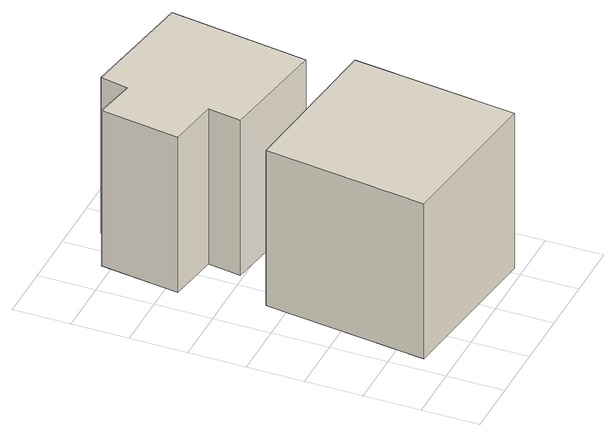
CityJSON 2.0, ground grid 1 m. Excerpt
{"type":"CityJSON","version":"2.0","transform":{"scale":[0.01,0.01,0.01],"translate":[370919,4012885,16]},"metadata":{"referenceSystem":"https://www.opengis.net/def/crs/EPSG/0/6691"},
"CityObjects":{
"building1":{"type":"Building","attributes":{"枝番":1,"利根川水系渡良瀬川洪水浸水想定区域（計画規模）.規模":"L1","利根川水系渡良瀬川洪水浸水想定区域（計画規模）.浸水ランク":"2","利根川水系渡良瀬川洪水浸水想定区域（計画規模）.浸水深":1.51,"利根川水系渡良瀬川洪水浸水想定区域（計画規模）.継続時間":62.5,"利根川水系渡良瀬川洪水浸水想定区域（想定最大規模）.規模":"L2","利根川水系渡良瀬川洪水浸水想定区域（想定最大規模）.浸水ランク":"2","利根川水系渡良瀬川洪水浸水想定区域（想定最大規模）.浸水深":2.48,"利根川水系渡良瀬川洪水浸水想定区域（想定最大規模）.継続時間":170.5,"利根川水系矢場川洪水浸水想定区域（想定最大規模）.規模":"L2","利根川水系矢場川洪水浸水想定区域（想定最大規模）.浸水ランク":"2","利根川水系矢場川洪水浸水想定区域（想定最大規模）.浸水深":1,"利根川水系矢場川洪水浸水想定区域（想定最大規模）.継続時間":41.5,"利根川水系多々良川洪水浸水想定区域（想定最大規模）.規模":"L2","利根川水系多々良川洪水浸水想定区域（想定最大規模）.浸水ランク":"2","利根川水系多々良川洪水浸水想定区域（想定最大規模）.浸水深":0.74,"利根川水系多々良川洪水浸水想定区域（想定最大規模）.継続時間":29.3,"利根川水系利根川洪水浸水想定区域（計画規模）.規模":"L1","利根川水系利根川洪水浸水想定区域（計画規模）.浸水ランク":"2","利根川水系利根川洪水浸水想定区域（計画規模）.浸水深":2.5,"利根川水系利根川洪水浸水想定区域（想定最大規模）.規模":"L2","利根川水系利根川洪水浸水想定区域（想定最大規模）.浸水ランク":"3","利根川水系利根川洪水浸水想定区域（想定最大規模）.浸水深":4.73,"usage":"452","BuildingDetails.prefecture":"10","BuildingDetails.city":"10207","BuildingDetails.surveyYear":2016},"geometry":[{"type":"Solid","lod":"1","boundaries":[[[[0,1,2,3]],[[2,4,5,3]],[[1,6,4,2]],[[0,7,6,1]],[[3,5,7,0]],[[4,6,7,5]]]]}]},
"building2":{"type":"Building","attributes":{"枝番":1,"利根川水系渡良瀬川洪水浸水想定区域（計画規模）.規模":"L1","利根川水系渡良瀬川洪水浸水想定区域（計画規模）.浸水ランク":"2","利根川水系渡良瀬川洪水浸水想定区域（計画規模）.浸水深":1.51,"利根川水系渡良瀬川洪水浸水想定区域（計画規模）.継続時間":41.8,"利根川水系渡良瀬川洪水浸水想定区域（想定最大規模）.規模":"L2","利根川水系渡良瀬川洪水浸水想定区域（想定最大規模）.浸水ランク":"2","利根川水系渡良瀬川洪水浸水想定区域（想定最大規模）.浸水深":2.47,"利根川水系渡良瀬川洪水浸水想定区域（想定最大規模）.継続時間":133.5,"利根川水系矢場川洪水浸水想定区域（想定最大規模）.規模":"L2","利根川水系矢場川洪水浸水想定区域（想定最大規模）.浸水ランク":"2","利根川水系矢場川洪水浸水想定区域（想定最大規模）.浸水深":1,"利根川水系矢場川洪水浸水想定区域（想定最大規模）.継続時間":31.1,"利根川水系多々良川洪水浸水想定区域（想定最大規模）.規模":"L2","利根川水系多々良川洪水浸水想定区域（想定最大規模）.浸水ランク":"2","利根川水系多々良川洪水浸水想定区域（想定最大規模）.浸水深":0.74,"利根川水系多々良川洪水浸水想定区域（想定最大規模）.継続時間":21.9,"利根川水系利根川洪水浸水想定区域（計画規模）.規模":"L1","利根川水系利根川洪水浸水想定区域（計画規模）.浸水ランク":"2","利根川水系利根川洪水浸水想定区域（計画規模）.浸水深":2.5,"利根川水系利根川洪水浸水想定区域（想定最大規模）.規模":"L2","利根川水系利根川洪水浸水想定区域（想定最大規模）.浸水ランク":"3","利根川水系利根川洪水浸水想定区域（想定最大規模）.浸水深":4.73,"usage":"452","BuildingDetails.prefecture":"10","BuildingDetails.city":"10207","BuildingDetails.surveyYear":2016},"geometry":[{"type":"Solid","lod":"1","boundaries":[[[[8,9,10,11,12,13,14,15]],[[14,16,17,15]],[[13,18,16,14]],[[12,19,18,13]],[[11,20,19,12]],[[10,21,20,11]],[[9,22,21,10]],[[8,23,22,9]],[[15,17,23,8]],[[16,18,19,20,21,22,23,17]]]]}]}
},
"vertices":[
[31,51,52],[67,337,52],[348,304,52],[313,16,52],[348,304,352],[313,16,352],[67,337,352],[31,51,352],
[125,405,53],[134,464,53],[44,478,53],[64,617,53],[137,604,53],[146,653,53],[353,619,53],[317,375,53],[353,619,353],[317,375,353],[146,653,353],[137,604,353],[64,617,353],[44,478,353],[134,464,353],[125,405,353]
]}
